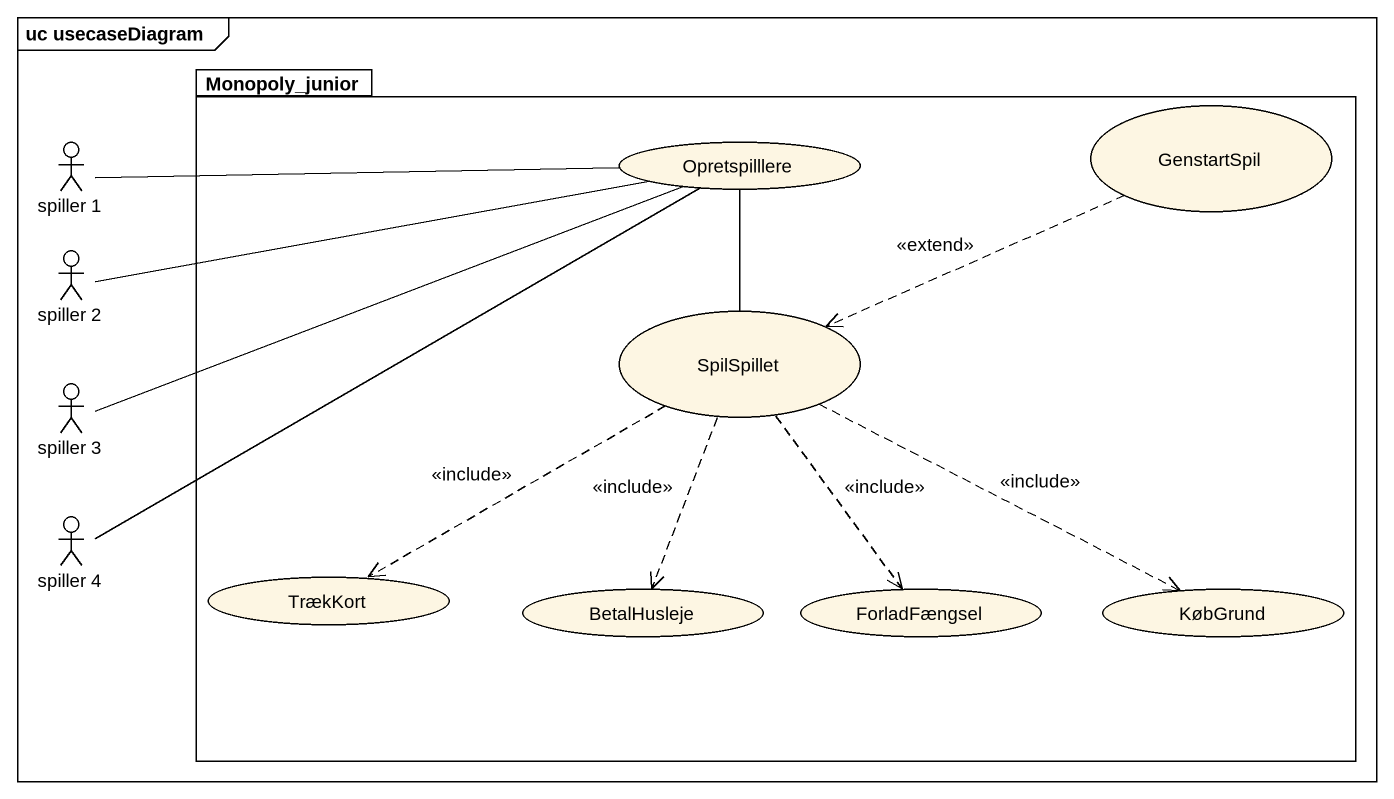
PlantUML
@startuml
mainframe uc usecaseDiagram
package Monopoly_junior {
  usecase GenstartSpil
  usecase Opretspilllere
  usecase SpilSpillet
  usecase TrækKort
  usecase BetalHusleje
  usecase ForladFængsel
  usecase KøbGrund
}
actor "spiller 1" as spiller_1
actor "spiller 2" as spiller_2
actor "spiller 3" as spiller_3
actor "spiller 4" as spiller_4
GenstartSpil .left.> SpilSpillet : <<extend>>
spiller_1 -right- Opretspilllere
Opretspilllere -- SpilSpillet
spiller_2 -right- Opretspilllere
SpilSpillet .left.> TrækKort : <<include>>
SpilSpillet ..> BetalHusleje : <<include>>
SpilSpillet ..> ForladFængsel : <<include>>
SpilSpillet .right.> KøbGrund : <<include>>
spiller_3 -right- Opretspilllere
spiller_4 -right- Opretspilllere
@enduml
